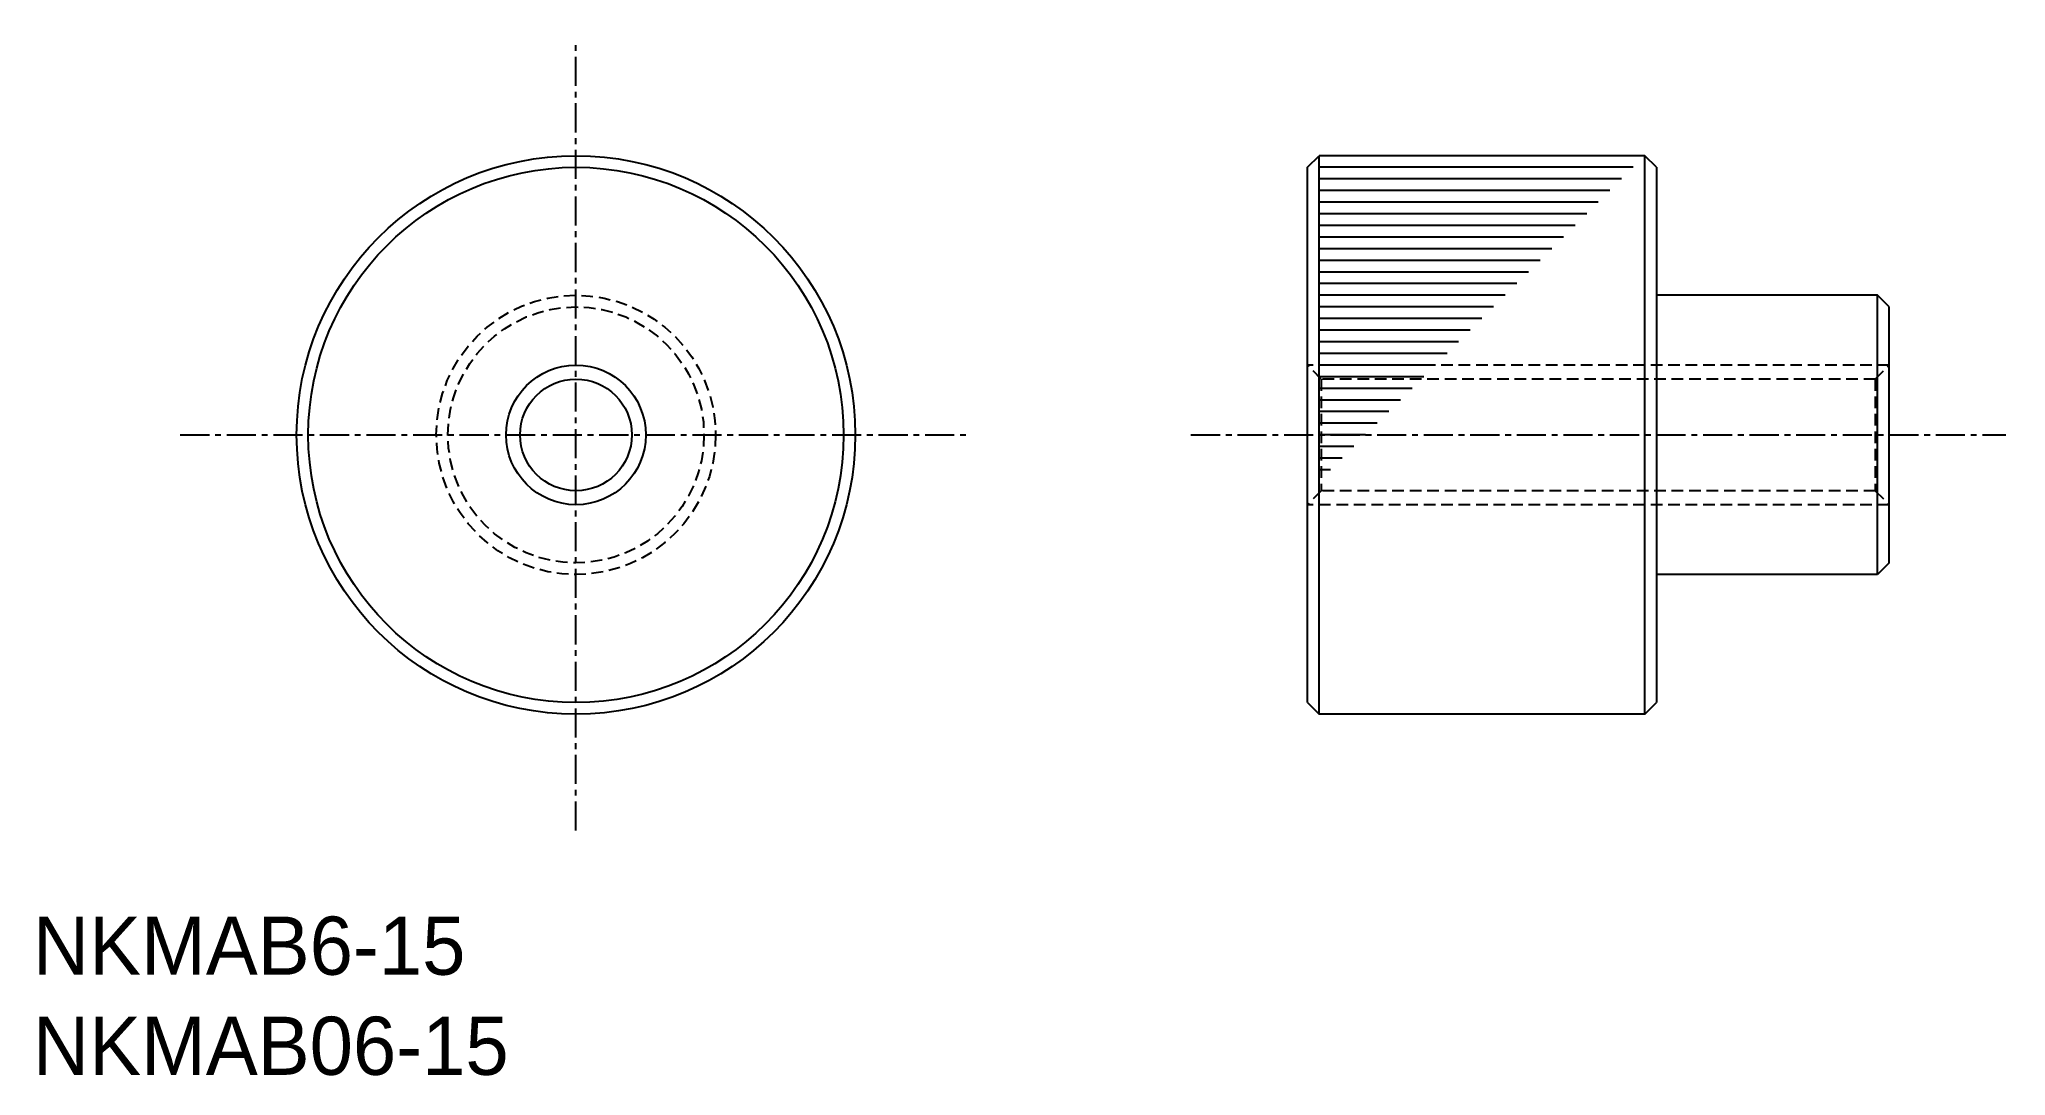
# Model space of a CAD drawing. Extents: x 0.3 to 84.7, y 0 to 44.5.
import ezdxf

# ---------------------------------------------------------------- set-up
doc = ezdxf.new("R2010")
doc.units = 0
doc.linetypes.add('CENTER', pattern=[2, 1.25, -0.25, 0.25, -0.25])
doc.linetypes.add('DASHED', pattern=[0.75, 0.5, -0.25])
doc.layers.get('0').update_dxf_attribs({"linetype": 'CONTINUOUS'})
doc.layers.add('CENTER', color=1, linetype='CENTER')

msp = doc.modelspace()

# ---------------------------------------------------------------- linework, layer by layer
at = {"color": 7, "linetype": 'CONTINUOUS'}
for p, q in [((54.75, 39), (55.25, 39.5)), ((54.75, 16), (54.75, 39)), ((55.25, 15.5), (55.25, 39.5)), ((69.25, 39.5), (55.25, 39.5)), ((68.75, 39), (55.25, 39)), ((69.25, 15.5), (69.25, 39.5)), ((69.75, 39), (69.25, 39.5)), ((69.75, 39), (69.75, 16)), ((68.25, 38.5), (55.25, 38.5)), ((67.75, 38), (55.25, 38)), ((67.25, 37.5), (55.25, 37.5)), ((66.75, 37), (55.25, 37)), ((66.25, 36.5), (55.25, 36.5)), ((65.75, 36), (55.25, 36)), ((65.25, 35.5), (55.25, 35.5)), ((64.75, 35), (55.25, 35)), ((64.25, 34.5), (55.25, 34.5)), ((63.75, 34), (55.25, 34)), ((63.25, 33.5), (55.25, 33.5)), ((62.75, 33), (55.25, 33)), ((79.25, 33.5), (69.75, 33.5)), ((79.25, 21.5), (79.25, 33.5)), ((79.75, 33), (79.25, 33.5)), ((79.75, 22), (79.75, 33)), ((62.25, 32.5), (55.25, 32.5)), ((61.75, 32), (55.25, 32)), ((61.25, 32), (55.25, 32)), ((61.25, 31.5), (55.25, 31.5)), ((60.75, 31), (55.25, 31)), ((60.25, 30.5), (55.25, 30.5)), ((59.75, 30), (55.25, 30)), ((59.25, 29.5), (55.25, 29.5)), ((58.75, 29), (55.25, 29)), ((58.25, 28.5), (55.25, 28.5)), ((57.75, 28), (55.25, 28)), ((57.25, 27.5), (55.25, 27.5)), ((56.75, 27), (55.25, 27)), ((56.25, 26.5), (55.25, 26.5)), ((55.75, 26), (55.25, 26)), ((79.75, 22), (79.25, 21.5)), ((79.25, 21.5), (69.75, 21.5)), ((54.75, 16), (55.25, 15.5)), ((69.25, 15.5), (55.25, 15.5)), ((69.25, 15.5), (69.75, 16))]:
    msp.add_line(p, q, dxfattribs=at)
at = {"color": 3, "linetype": 'DASHED'}
for p, q in [((79.75, 30.5), (54.75, 30.5)), ((55.35, 29.9), (54.75, 30.5)), ((79.15, 29.9), (79.75, 30.5)), ((55.35, 29.9), (55.35, 25.1)), ((79.15, 29.9), (55.35, 29.9)), ((79.15, 29.9), (79.15, 25.1)), ((55.35, 25.1), (54.75, 24.5)), ((79.75, 24.5), (54.75, 24.5)), ((79.15, 25.1), (55.35, 25.1)), ((79.15, 25.1), (79.75, 24.5))]:
    msp.add_line(p, q, dxfattribs=at)
at = {"color": 7, "linetype": 'CONTINUOUS'}
for radius in [12, 11.5, 2.4]:
    msp.add_circle((23.329, 27.5), radius, dxfattribs=at)
at = {"color": 3, "linetype": 'DASHED'}
for radius in [6, 5.5]:
    msp.add_circle((23.329, 27.5), radius, dxfattribs=at)
at = {"color": 3, "linetype": 'CONTINUOUS'}
msp.add_circle((23.329, 27.5), 3, dxfattribs=at)
at = {"layer": 'CENTER', "color": 1, "linetype": 'CENTER'}
for p, q in [((23.329, 10.5), (23.329, 44.5)), ((6.329, 27.5), (40.329, 27.5)), ((49.75, 27.5), (84.75, 27.5))]:
    msp.add_line(p, q, dxfattribs=at)

# ---------------------------------------------------------------- texts
at = {"color": 7, "linetype": 'CONTINUOUS'}
for s, p in [('NKMAB6-15', (0, 4.302)), ('NKMAB06-15', (0, 0))]:
    msp.add_text(s, height=2.5, dxfattribs=at).set_placement(p)

doc.saveas('drawing.dxf')
